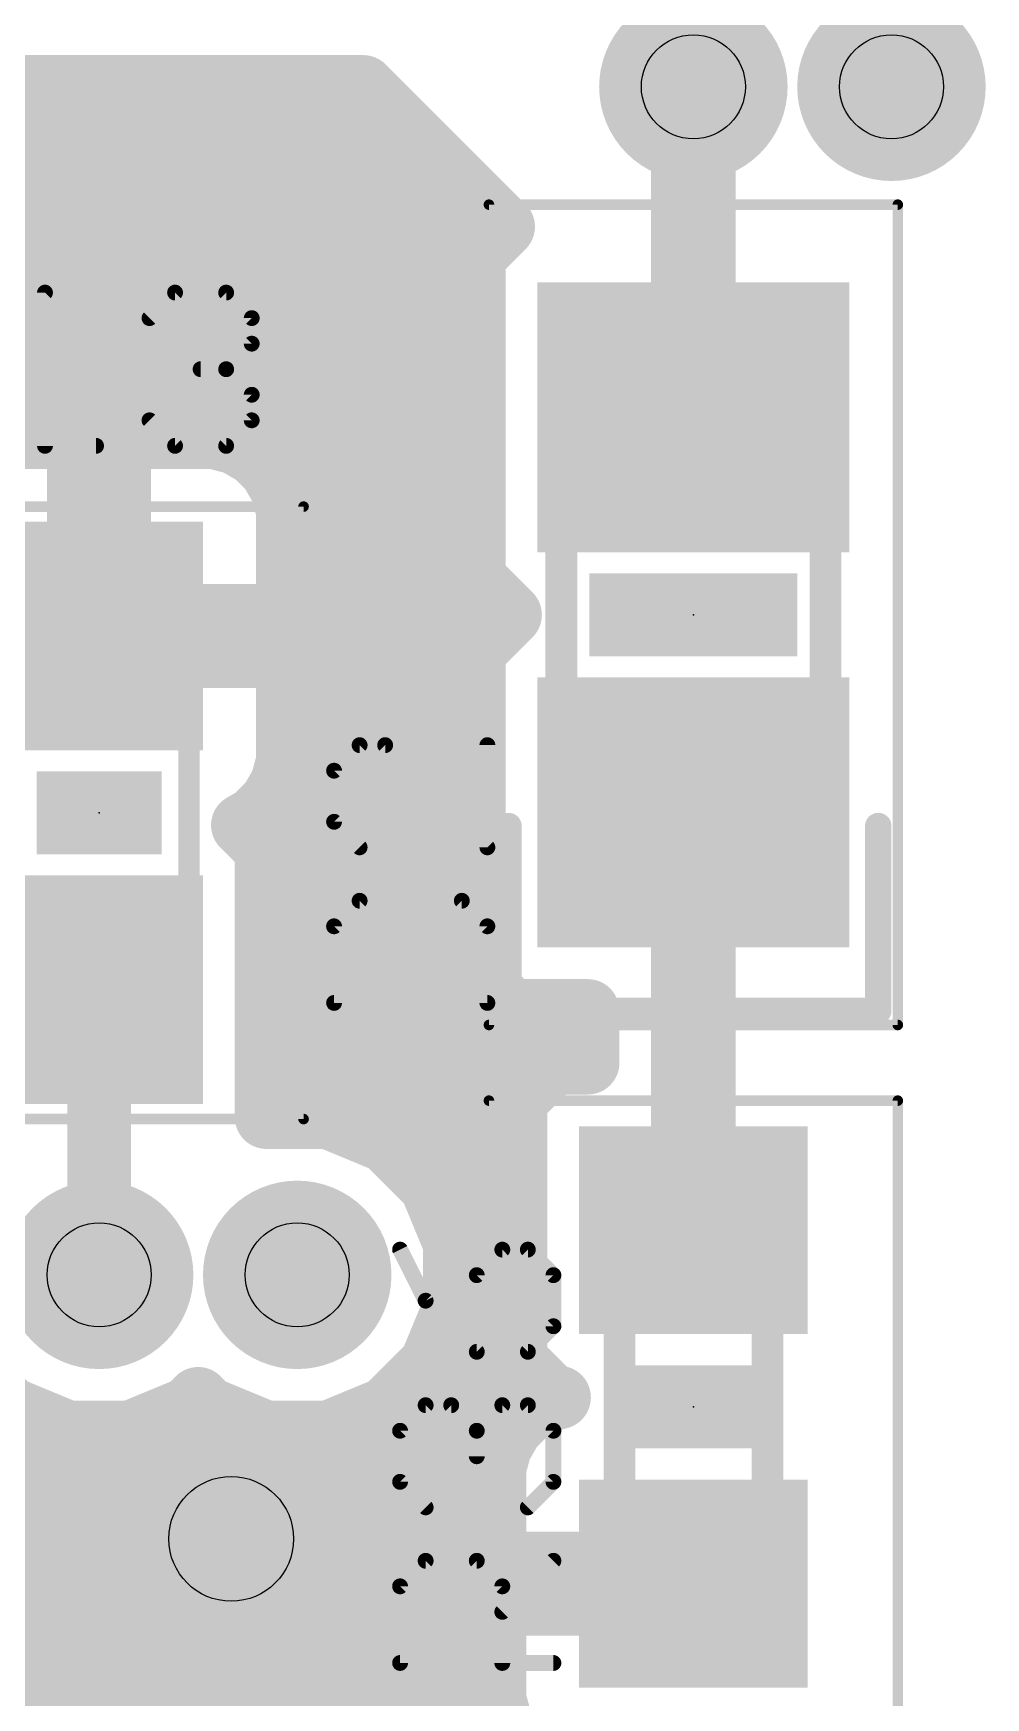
# Model space of a CAD drawing. Extents: x -1 to 68.6, y -1.7 to 63.5.
# Drawn here: x 18.73 to 23.31, y 16.06 to 24.07 of the extents above; entities that cross this region are included whole.
import ezdxf

# ---------------------------------------------------------------- set-up
doc = ezdxf.new("R2010")
doc.units = 0
for name, color, linetype in [('1', 22, 'CONTINUOUS'), ('18', 82, 'CONTINUOUS'), ('21', 253, 'CONTINUOUS'), ('23', 7, 'CONTINUOUS'), ('25', 253, 'CONTINUOUS'), ('31', 253, 'CONTINUOUS'), ('35', 253, 'CONTINUOUS'), ('39', 22, 'CONTINUOUS'), ('44', 253, 'CONTINUOUS'), ('51', 253, 'CONTINUOUS')]:
    doc.layers.add(name, color=color, linetype=linetype)

# ---------------------------------------------------------------- blocks, each defined once
blk = doc.blocks.new('RECT')
blk.add_solid([(-0.5, -0.5), (0.5, -0.5), (-0.5, 0.5), (0.5, 0.5)])
blk = doc.blocks.new('ROUNDV')
at = {"const_width": 0.5}
blk.add_lwpolyline([(0, -0.25, 1), (0, 0.25, 1), (0, -0.25)], format="xyb", dxfattribs=at)
blk = doc.blocks.new('SQUAREV')
blk.add_solid([(-0.5, -0.5), (0.5, -0.5), (-0.5, 0.5), (0.5, 0.5)])

msp = doc.modelspace()

# ---------------------------------------------------------------- linework, layer by layer
at = {"layer": '1'}
for points, const_width in [([(17.2666, 23.8125), (20.32, 23.8125)], 0.3048), ([(20.32, 23.8125), (20.9932, 23.1393)], 0.3048), ([(21.9075, 22.2225), (21.9075, 23.8125)], 0.4064), ([(17.3228, 23.7744), (20.3581, 23.7744)], 0.3048), ([(17.4664, 23.4696), (20.6629, 23.4696)], 0.3048), ([(17.4664, 23.1648), (20.9677, 23.1648)], 0.3048), ([(20.9932, 23.1393), (20.8527, 22.9988)], 0.3048), ([(20.8527, 22.9988), (20.8527, 21.4462)], 0.3048), ([(17.4664, 22.86), (20.8527, 22.86)], 0.3048), ([(17.4664, 22.5552), (20.8527, 22.5552)], 0.3048), ([(17.4068, 22.2504), (20.8527, 22.2504)], 0.3048), ([(18.9524, 22.1264), (18.4965, 22.1264)], 0.3048), ([(18.9524, 21.2676), (18.9524, 22.1264)], 0.3048), ([(19.6035, 22.1264), (19.1476, 22.1264)], 0.3048), ([(19.1476, 22.1264), (19.1476, 21.2676)], 0.3048), ([(19.7069, 22.0987), (19.6035, 22.1264)], 0.3048), ([(19.7995, 22.0452), (19.7069, 22.0987)], 0.3048), ([(19.8752, 21.9695), (19.7995, 22.0452)], 0.3048), ([(18.9524, 21.9456), (19.1476, 21.9456)], 0.3048), ([(19.9287, 21.8769), (19.8752, 21.9695)], 0.3048), ([(19.889, 21.9456), (20.8527, 21.9456)], 0.3048), ([(19.9564, 21.7735), (19.9287, 21.8769)], 0.3048), ([(19.9564, 21.2676), (19.9564, 21.7735)], 0.3048), ([(18.9524, 21.6408), (19.1476, 21.6408)], 0.3048), ([(19.9564, 21.6408), (20.8527, 21.6408)], 0.3048), ([(20.8527, 21.4462), (21.0265, 21.2725)], 0.3048), ([(18.9524, 21.336), (19.1476, 21.336)], 0.3048), ([(19.9564, 21.336), (20.9629, 21.336)], 0.3048), ([(18.1436, 21.2676), (18.9524, 21.2676)], 0.3048), ([(19.1476, 21.2676), (18.9524, 21.2676)], 0.3048), ([(18.9524, 21.2676), (18.9524, 21.0724)], 0.3048), ([(19.1476, 21.0724), (19.1476, 21.2676)], 0.3048), ([(19.1476, 21.2676), (19.9564, 21.2676)], 0.3048), ([(21.0265, 21.2725), (20.8527, 21.0988)], 0.3048), ([(18.9524, 21.0724), (18.1436, 21.0724)], 0.3048), ([(19.9564, 21.0724), (19.1476, 21.0724)], 0.3048), ([(19.9564, 20.5665), (19.9564, 21.0724)], 0.3048), ([(20.8527, 21.0988), (20.8527, 19.5462)], 0.3048), ([(19.9564, 21.0312), (20.8527, 21.0312)], 0.3048), ([(19.9564, 20.7264), (20.8527, 20.7264)], 0.3048), ([(19.9287, 20.4631), (19.9564, 20.5665)], 0.3048), ([(19.8752, 20.3705), (19.9287, 20.4631)], 0.3048), ([(19.7995, 20.2948), (19.8752, 20.3705)], 0.3048), ([(19.9047, 20.4216), (20.8527, 20.4216)], 0.3048), ([(21.9075, 18.3125), (21.9075, 20.3225)], 0.4064), ([(19.7404, 20.2607), (19.7995, 20.2948)], 0.3048), ([(19.8548, 20.1463), (19.7404, 20.2607)], 0.3048), ([(19.8548, 18.8555), (19.8548, 20.1463)], 0.3048), ([(19.8548, 20.1168), (20.8527, 20.1168)], 0.3048), ([(19.8548, 19.812), (20.8527, 19.812)], 0.3048), ([(20.8527, 19.5462), (21.0312, 19.3677)], 0.3048), ([(19.05, 19.47), (19.05, 18.0975)], 0.3048), ([(19.8548, 19.5072), (20.8917, 19.5072)], 0.3048), ([(21.0312, 19.3677), (21.3995, 19.3677)], 0.3048), ([(21.3995, 19.3677), (21.3995, 19.1173)], 0.3048), ([(19.8548, 19.2024), (21.3995, 19.2024)], 0.3048), ([(21.2312, 19.1173), (21.0527, 18.9388)], 0.3048), ([(21.3995, 19.1173), (21.2312, 19.1173)], 0.3048), ([(21.0527, 18.9388), (21.0527, 17.6862)], 0.3048), ([(19.8548, 18.8976), (21.0527, 18.8976)], 0.3048), ([(20.1533, 18.8555), (19.8548, 18.8555)], 0.3048), ([(20.4319, 18.7401), (20.1533, 18.8555)], 0.3048), ([(20.6451, 18.5269), (20.4319, 18.7401)], 0.3048), ([(20.5792, 18.5928), (21.0527, 18.5928)], 0.3048), ([(20.7605, 18.2483), (20.6451, 18.5269)], 0.3048), ([(20.744, 18.288), (21.0527, 18.288)], 0.3048), ([(20.7605, 17.9467), (20.7605, 18.2483)], 0.3048), ([(20.6451, 17.6681), (20.7605, 17.9467)], 0.3048), ([(20.7605, 17.9832), (21.0527, 17.9832)], 0.3048), ([(18.4074, 17.6681), (18.6206, 17.4549)], 0.3048), ([(20.4319, 17.4549), (20.6451, 17.6681)], 0.3048), ([(20.6494, 17.6784), (21.0605, 17.6784)], 0.3048), ([(21.0527, 17.6862), (21.2312, 17.5077)], 0.3048), ([(19.4794, 17.4549), (19.5262, 17.5018)], 0.3048), ([(19.5262, 17.5018), (19.5731, 17.4549)], 0.3048), ([(21.2006, 17.4912), (21.108, 17.4377)], 0.3048), ([(21.2622, 17.5077), (21.2006, 17.4912)], 0.3048), ([(21.2312, 17.5077), (21.2622, 17.5077)], 0.3048), ([(18.6206, 17.4549), (18.8992, 17.3395)], 0.3048), ([(19.2008, 17.3395), (19.4794, 17.4549)], 0.3048), ([(19.5731, 17.4549), (19.8517, 17.3395)], 0.3048), ([(20.1533, 17.3395), (20.4319, 17.4549)], 0.3048), ([(21.108, 17.4377), (21.0323, 17.362)], 0.3048), ([(17.6956, 17.3736), (18.8169, 17.3736)], 0.3048), ([(18.8992, 17.3395), (19.2008, 17.3395)], 0.3048), ([(19.2831, 17.3736), (19.7694, 17.3736)], 0.3048), ([(19.8517, 17.3395), (20.1533, 17.3395)], 0.3048), ([(20.2356, 17.3736), (21.0439, 17.3736)], 0.3048), ([(21.0323, 17.362), (20.9788, 17.2694)], 0.3048), ([(20.9788, 17.2694), (20.9511, 17.166)], 0.3048), ([(20.9511, 17.166), (20.9511, 16.7101)], 0.3048), ([(15.1714, 17.0688), (20.9511, 17.0688)], 0.3048), ([(15.1714, 16.764), (20.9511, 16.764)], 0.3048), ([(20.9511, 16.7101), (21.8099, 16.7101)], 0.3048), ([(21.8099, 16.7101), (21.8099, 16.5149)], 0.3048), ([(21.8099, 16.5149), (20.9511, 16.5149)], 0.3048), ([(20.9511, 16.5149), (20.9511, 16.059)], 0.3048), ([(15.1385, 16.4592), (20.9511, 16.4592)], 0.3048), ([(6.3638, 16.1544), (20.9511, 16.1544)], 0.3048), ([(20.9511, 16.059), (20.9788, 15.9556)], 0.3048), ([(20.9788, 15.9556), (21.0323, 15.863)], 0.3048)]:
    msp.add_lwpolyline(points, dxfattribs=dict(at, const_width=const_width))
for points, const_width in [([(20.3739, 23.8664, 1), (20.2661, 23.7586)], 0.1524), ([(20.32, 23.7363, 1), (20.32, 23.8887)], 0.1524), ([(22.0091, 23.8125, 1), (21.8059, 23.8125)], 0.2032), ([(20.3581, 23.6982, 1), (20.3581, 23.8506)], 0.1524), ([(20.6629, 23.3934, 1), (20.6629, 23.5458)], 0.1524), ([(20.9677, 23.0886, 1), (20.9677, 23.241)], 0.1524), ([(21.0471, 23.0854, 1), (20.9393, 23.1932)], 0.1524), ([(20.9393, 23.0854, 1), (21.0471, 23.1932)], 0.1524), ([(20.9289, 22.9988, 1), (20.7765, 22.9988)], 0.1524), ([(20.7988, 23.0526, 1), (20.9066, 22.9449)], 0.1524), ([(20.8527, 22.7838, 1), (20.8527, 22.9362)], 0.1524), ([(20.8527, 22.479, 1), (20.8527, 22.6314)], 0.1524), ([(20.8527, 22.1742, 1), (20.8527, 22.3266)], 0.1524), ([(19.0286, 22.1264, 1), (18.8762, 22.1264)], 0.1524), ([(18.9524, 22.0502, 1), (18.9524, 22.2026)], 0.1524), ([(19.1476, 22.2026, 1), (19.1476, 22.0502)], 0.1524), ([(19.2238, 22.1264, 1), (19.0714, 22.1264)], 0.1524), ([(19.6232, 22.2, 1), (19.5838, 22.0528)], 0.1524), ([(19.6035, 22.0502, 1), (19.6035, 22.2026)], 0.1524), ([(21.8059, 22.2225, 1), (22.0091, 22.2225)], 0.2032), ([(19.745, 22.1647, 1), (19.6688, 22.0327)], 0.1524), ([(19.6871, 22.0251, 1), (19.7266, 22.1723)], 0.1524), ([(19.8534, 22.0991, 1), (19.7457, 21.9913)], 0.1524), ([(19.7614, 21.9792, 1), (19.8376, 22.1112)], 0.1524), ([(18.9524, 22.0218, 1), (18.9524, 21.8694)], 0.1524), ([(19.1476, 21.8694, 1), (19.1476, 22.0218)], 0.1524), ([(19.9412, 22.0076, 1), (19.8092, 21.9314)], 0.1524), ([(19.889, 22.0218, 1), (19.889, 21.8694)], 0.1524), ([(19.8213, 21.9157, 1), (19.9291, 22.0234)], 0.1524), ([(20.8527, 21.8694, 1), (20.8527, 22.0218)], 0.1524), ([(20.0023, 21.8966, 1), (19.8551, 21.8571)], 0.1524), ([(19.8627, 21.8388, 1), (19.9947, 21.915)], 0.1524), ([(20.0326, 21.7735, 1), (19.8802, 21.7735)], 0.1524), ([(19.8828, 21.7538, 1), (20.03, 21.7932)], 0.1524), ([(18.9524, 21.717, 1), (18.9524, 21.5646)], 0.1524), ([(19.1476, 21.5646, 1), (19.1476, 21.717)], 0.1524), ([(19.9564, 21.717, 1), (19.9564, 21.5646)], 0.1524), ([(20.8527, 21.5646, 1), (20.8527, 21.717)], 0.1524), ([(20.9066, 21.5001, 1), (20.7988, 21.3924)], 0.1524), ([(18.9524, 21.4122, 1), (18.9524, 21.2598)], 0.1524), ([(19.1476, 21.2598, 1), (19.1476, 21.4122)], 0.1524), ([(19.9564, 21.4122, 1), (19.9564, 21.2598)], 0.1524), ([(20.7765, 21.4462, 1), (20.9289, 21.4462)], 0.1524), ([(20.9629, 21.2598, 1), (20.9629, 21.4122)], 0.1524), ([(18.9524, 21.3438, 1), (18.9524, 21.1914)], 0.1524), ([(19.0286, 21.2676, 1), (18.8762, 21.2676)], 0.1524), ([(18.9524, 21.1914, 1), (18.9524, 21.3438)], 0.1524), ([(19.2238, 21.2676, 1), (19.0714, 21.2676)], 0.1524), ([(19.1476, 21.3438, 1), (19.1476, 21.1914)], 0.1524), ([(19.1476, 21.1914, 1), (19.1476, 21.3438)], 0.1524), ([(19.9564, 21.1914, 1), (19.9564, 21.3438)], 0.1524), ([(21.0803, 21.2186, 1), (20.9726, 21.3264)], 0.1524), ([(20.9726, 21.2186, 1), (21.0803, 21.3264)], 0.1524), ([(18.8762, 21.2676, 1), (19.0286, 21.2676)], 0.1524), ([(19.0714, 21.2676, 1), (19.2238, 21.2676)], 0.1524), ([(19.8802, 21.2676, 1), (20.0326, 21.2676)], 0.1524), ([(18.9524, 20.9962, 1), (18.9524, 21.1486)], 0.1524), ([(19.1476, 21.1486, 1), (19.1476, 20.9962)], 0.1524), ([(20.0326, 21.0724, 1), (19.8802, 21.0724)], 0.1524), ([(19.9564, 20.9962, 1), (19.9564, 21.1486)], 0.1524), ([(20.9289, 21.0988, 1), (20.7765, 21.0988)], 0.1524), ([(20.7988, 21.1526, 1), (20.9066, 21.0449)], 0.1524), ([(18.8762, 21.0724, 1), (19.0286, 21.0724)], 0.1524), ([(19.0714, 21.0724, 1), (19.2238, 21.0724)], 0.1524), ([(19.9564, 21.1074, 1), (19.9564, 20.955)], 0.1524), ([(20.8527, 20.955, 1), (20.8527, 21.1074)], 0.1524), ([(19.9564, 20.8026, 1), (19.9564, 20.6502)], 0.1524), ([(20.8527, 20.6502, 1), (20.8527, 20.8026)], 0.1524), ([(20.03, 20.5468, 1), (19.8828, 20.5862)], 0.1524), ([(19.9947, 20.425, 1), (19.8627, 20.5012)], 0.1524), ([(19.8802, 20.5665, 1), (20.0326, 20.5665)], 0.1524), ([(19.9291, 20.3166, 1), (19.8213, 20.4243)], 0.1524), ([(19.9047, 20.4978, 1), (19.9047, 20.3454)], 0.1524), ([(19.8551, 20.4829, 1), (20.0023, 20.4434)], 0.1524), ([(20.8527, 20.3454, 1), (20.8527, 20.4978)], 0.1524), ([(22.0091, 20.3225, 1), (21.8059, 20.3225)], 0.2032), ([(19.7457, 20.3487, 1), (19.8534, 20.2409)], 0.1524), ([(19.8376, 20.2288, 1), (19.7614, 20.3608)], 0.1524), ([(19.8092, 20.4086, 1), (19.9412, 20.3324)], 0.1524), ([(19.7943, 20.3145, 1), (19.6865, 20.2068)], 0.1524), ([(19.7023, 20.3266, 1), (19.7785, 20.1947)], 0.1524), ([(19.931, 20.1463, 1), (19.7786, 20.1463)], 0.1524), ([(19.8548, 20.193, 1), (19.8548, 20.0406)], 0.1524), ([(19.8009, 20.0924, 1), (19.9087, 20.2001)], 0.1524), ([(20.8527, 20.0406, 1), (20.8527, 20.193)], 0.1524), ([(19.8548, 19.8882, 1), (19.8548, 19.7358)], 0.1524), ([(20.8527, 19.7358, 1), (20.8527, 19.8882)], 0.1524), ([(20.9066, 19.6001, 1), (20.7988, 19.4924)], 0.1524), ([(19.1262, 19.47, 1), (18.9738, 19.47)], 0.1524), ([(19.8548, 19.5834, 1), (19.8548, 19.431)], 0.1524), ([(20.7765, 19.5462, 1), (20.9289, 19.5462)], 0.1524), ([(20.8917, 19.431, 1), (20.8917, 19.5834)], 0.1524), ([(21.0312, 19.4439, 1), (21.0312, 19.2915)], 0.1524), ([(20.9774, 19.3138, 1), (21.0851, 19.4216)], 0.1524), ([(21.4757, 19.3677, 1), (21.3233, 19.3677)], 0.1524), ([(21.3995, 19.2915, 1), (21.3995, 19.4439)], 0.1524), ([(19.8548, 19.2786, 1), (19.8548, 19.1262)], 0.1524), ([(21.3995, 19.1262, 1), (21.3995, 19.2786)], 0.1524), ([(21.2312, 19.1935, 1), (21.2312, 19.0411)], 0.1524), ([(21.2851, 19.0634, 1), (21.1774, 19.1712)], 0.1524), ([(21.3995, 19.0411, 1), (21.3995, 19.1935)], 0.1524), ([(21.3233, 19.1173, 1), (21.4757, 19.1173)], 0.1524), ([(21.1289, 18.9388, 1), (20.9765, 18.9388)], 0.1524), ([(20.9988, 18.9926, 1), (21.1066, 18.8849)], 0.1524), ([(19.8548, 18.9738, 1), (19.8548, 18.8214)], 0.1524), ([(19.8548, 18.9317, 1), (19.8548, 18.7793)], 0.1524), ([(20.1824, 18.9259, 1), (20.1241, 18.7851)], 0.1524), ([(20.1533, 18.7793, 1), (20.1533, 18.9317)], 0.1524), ([(21.0527, 18.8214, 1), (21.0527, 18.9738)], 0.1524), ([(19.7786, 18.8555, 1), (19.931, 18.8555)], 0.1524), ([(20.4858, 18.794, 1), (20.378, 18.6862)], 0.1524), ([(20.4027, 18.6697, 1), (20.461, 18.8105)], 0.1524), ([(20.5792, 18.669, 1), (20.5792, 18.5166)], 0.1524), ([(21.0527, 18.5166, 1), (21.0527, 18.669)], 0.1524), ([(20.7155, 18.556, 1), (20.5747, 18.4977)], 0.1524), ([(20.5912, 18.473, 1), (20.699, 18.5808)], 0.1524), ([(20.744, 18.3642, 1), (20.744, 18.2118)], 0.1524), ([(21.0527, 18.2118, 1), (21.0527, 18.3642)], 0.1524), ([(20.8367, 18.2483, 1), (20.6843, 18.2483)], 0.1524), ([(20.6901, 18.2191, 1), (20.8309, 18.2774)], 0.1524), ([(21.8059, 18.3125, 1), (22.0091, 18.3125)], 0.2032), ([(18.9738, 18.0975, 1), (19.1262, 18.0975)], 0.1524), ([(20.7605, 18.0594, 1), (20.7605, 17.907)], 0.1524), ([(20.8309, 17.9176, 1), (20.6901, 17.9759)], 0.1524), ([(21.0527, 17.907, 1), (21.0527, 18.0594)], 0.1524), ([(20.6843, 17.9467, 1), (20.8367, 17.9467)], 0.1524), ([(20.6494, 17.7546, 1), (20.6494, 17.6022)], 0.1524), ([(20.699, 17.6142, 1), (20.5912, 17.722)], 0.1524), ([(21.1066, 17.7401, 1), (20.9988, 17.6324)], 0.1524), ([(21.0605, 17.6022, 1), (21.0605, 17.7546)], 0.1524), ([(20.5747, 17.6973, 1), (20.7155, 17.639)], 0.1524), ([(20.9765, 17.6862, 1), (21.1289, 17.6862)], 0.1524), ([(19.5801, 17.5557, 1), (19.4724, 17.4479)], 0.1524), ([(19.5801, 17.4479, 1), (19.4724, 17.5557)], 0.1524), ([(21.1809, 17.5648, 1), (21.2204, 17.4176)], 0.1524), ([(21.2312, 17.5839, 1), (21.2312, 17.4315)], 0.1524), ([(21.2387, 17.4252, 1), (21.1625, 17.5572)], 0.1524), ([(21.1774, 17.4538, 1), (21.2851, 17.5616)], 0.1524), ([(21.2819, 17.4341, 1), (21.2425, 17.5813)], 0.1524), ([(21.2622, 17.4315, 1), (21.2622, 17.5839)], 0.1524), ([(18.5667, 17.401, 1), (18.6745, 17.5088)], 0.1524), ([(19.4255, 17.5088, 1), (19.5333, 17.401)], 0.1524), ([(19.5085, 17.3845, 1), (19.4502, 17.5253)], 0.1524), ([(19.6023, 17.5253, 1), (19.544, 17.3845)], 0.1524), ([(19.5192, 17.401, 1), (19.627, 17.5088)], 0.1524), ([(20.378, 17.5088, 1), (20.4858, 17.401)], 0.1524), ([(20.461, 17.3845, 1), (20.4027, 17.5253)], 0.1524), ([(21.0699, 17.5037, 1), (21.1461, 17.3717)], 0.1524), ([(21.1618, 17.3838, 1), (21.0541, 17.4916)], 0.1524), ([(18.8169, 17.2974, 1), (18.8169, 17.4498)], 0.1524), ([(18.8992, 17.4157, 1), (18.8992, 17.2633)], 0.1524), ([(18.8701, 17.2691, 1), (18.9284, 17.4099)], 0.1524), ([(19.1716, 17.4099, 1), (19.2299, 17.2691)], 0.1524), ([(19.2008, 17.2633, 1), (19.2008, 17.4157)], 0.1524), ([(19.2831, 17.4498, 1), (19.2831, 17.2974)], 0.1524), ([(19.7694, 17.2974, 1), (19.7694, 17.4498)], 0.1524), ([(19.8517, 17.4157, 1), (19.8517, 17.2633)], 0.1524), ([(19.8226, 17.2691, 1), (19.8809, 17.4099)], 0.1524), ([(20.1241, 17.4099, 1), (20.1824, 17.2691)], 0.1524), ([(20.1533, 17.2633, 1), (20.1533, 17.4157)], 0.1524), ([(20.2356, 17.4498, 1), (20.2356, 17.2974)], 0.1524), ([(20.9784, 17.4159, 1), (21.0862, 17.3082)], 0.1524), ([(21.0983, 17.3239, 1), (20.9663, 17.4001)], 0.1524), ([(21.0439, 17.2974, 1), (21.0439, 17.4498)], 0.1524), ([(20.9128, 17.3075, 1), (21.0448, 17.2313)], 0.1524), ([(21.0524, 17.2496, 1), (20.9052, 17.2891)], 0.1524), ([(21.0273, 17.166, 1), (20.8749, 17.166)], 0.1524), ([(20.8775, 17.1857, 1), (21.0247, 17.1463)], 0.1524), ([(20.9511, 16.9926, 1), (20.9511, 17.145)], 0.1524), ([(20.9511, 16.6878, 1), (20.9511, 16.8402)], 0.1524), ([(20.9511, 16.7863, 1), (20.9511, 16.6339)], 0.1524), ([(21.8861, 16.7101, 1), (21.7337, 16.7101)], 0.1524), ([(21.8099, 16.6339, 1), (21.8099, 16.7863)], 0.1524), ([(20.8749, 16.7101, 1), (21.0273, 16.7101)], 0.1524), ([(20.9511, 16.5911, 1), (20.9511, 16.4387)], 0.1524), ([(21.0273, 16.5149, 1), (20.8749, 16.5149)], 0.1524), ([(21.8099, 16.4387, 1), (21.8099, 16.5911)], 0.1524), ([(20.9511, 16.383, 1), (20.9511, 16.5354)], 0.1524), ([(21.7337, 16.5149, 1), (21.8861, 16.5149)], 0.1524), ([(20.9511, 16.0782, 1), (20.9511, 16.2306)], 0.1524), ([(21.0247, 16.0787, 1), (20.8775, 16.0393)], 0.1524), ([(20.8749, 16.059, 1), (21.0273, 16.059)], 0.1524), ([(21.0448, 15.9937, 1), (20.9128, 15.9175)], 0.1524)]:
    msp.add_lwpolyline(points, format="xyb", dxfattribs=dict(at, const_width=const_width))
at = {"layer": '21', "const_width": 0.127}
for points in [[(21.0185, 20.2565), (21.0185, 19.3675)], [(22.7965, 19.3675), (22.7965, 20.2565)], [(21.0185, 19.3675), (22.7965, 19.3675)]]:
    msp.add_lwpolyline(points, dxfattribs=at)
at = {"layer": '21', "const_width": 0.0635}
for points in [[(21.0502, 20.2565, 1), (20.9868, 20.2565)], [(22.8283, 20.2565, 1), (22.7648, 20.2565)], [(21.0185, 19.3992, 1), (21.0185, 19.3358)], [(20.9868, 19.3675, 1), (21.0502, 19.3675)], [(22.7648, 19.3675, 1), (22.8283, 19.3675)], [(22.7965, 19.3358, 1), (22.7965, 19.3992)]]:
    msp.add_lwpolyline(points, format="xyb", dxfattribs=at)
at = {"layer": '23'}
for p in [(21.9075, 21.2725), (19.05, 20.32), (21.9075, 17.4625)]:
    msp.add_point(p, dxfattribs=at)
at = {"layer": '25', "const_width": 0.0762}
for points in [[(18.5438, 22.5768), (18.7895, 22.8225)], [(18.7895, 22.8225), (18.7895, 22.0853)], [(19.2922, 22.6997), (19.4151, 22.8225)], [(19.4151, 22.8225), (19.6608, 22.8225)], [(19.6608, 22.8225), (19.7837, 22.6997)], [(19.7837, 22.6997), (19.7837, 22.5768)], [(19.7837, 22.5768), (19.6608, 22.4539)], [(19.6608, 22.4539), (19.5379, 22.4539)], [(19.6608, 22.4539), (19.7837, 22.331)], [(19.7837, 22.331), (19.7837, 22.2082)], [(19.4151, 22.0853), (19.2922, 22.2082)], [(19.7837, 22.2082), (19.6608, 22.0853)], [(18.5438, 22.0853), (19.0353, 22.0853)], [(19.6608, 22.0853), (19.4151, 22.0853)], [(20.3025, 20.6455), (20.1797, 20.5226)], [(20.4254, 20.6455), (20.3025, 20.6455)], [(20.9169, 20.154), (20.4254, 20.6455)], [(20.9169, 20.6455), (20.9169, 20.154)], [(20.1797, 20.5226), (20.1797, 20.2769)], [(20.1797, 20.2769), (20.3025, 20.154)], [(20.3025, 19.8971), (20.1797, 19.7742)], [(20.794, 19.8971), (20.3025, 19.8971)], [(20.9169, 19.7742), (20.794, 19.8971)], [(20.1797, 19.7742), (20.1797, 19.4056)], [(20.9169, 19.4056), (20.9169, 19.7742)], [(20.1797, 19.4056), (20.9169, 19.4056)], [(20.4972, 18.2189), (20.62, 17.9732)], [(20.9887, 18.2189), (20.8658, 18.096)], [(21.1115, 18.2189), (20.9887, 18.2189)], [(21.2344, 18.096), (21.1115, 18.2189)], [(20.8658, 18.096), (20.8658, 17.7274)], [(21.2344, 17.8503), (21.2344, 18.096)], [(20.62, 17.9732), (20.8658, 17.7274)], [(21.1115, 17.7274), (21.2344, 17.8503)], [(20.8658, 17.7274), (21.1115, 17.7274)], [(20.4972, 17.3476), (20.62, 17.4705)], [(20.62, 17.4705), (20.7429, 17.4705)], [(20.7429, 17.4705), (20.8658, 17.3476)], [(20.8658, 17.3476), (20.9887, 17.4705)], [(20.9887, 17.4705), (21.1115, 17.4705)], [(21.1115, 17.4705), (21.2344, 17.3476)], [(20.4972, 17.1019), (20.4972, 17.3476)], [(20.8658, 17.3476), (20.8658, 17.2248)], [(21.2344, 17.3476), (21.2344, 17.1019)], [(20.62, 16.979), (20.4972, 17.1019)], [(21.2344, 17.1019), (21.1115, 16.979)], [(20.4972, 16.5992), (20.62, 16.7221)], [(20.62, 16.7221), (20.8658, 16.7221)], [(20.8658, 16.7221), (20.9887, 16.5992)], [(20.9887, 16.4763), (21.2344, 16.7221)], [(20.4972, 16.2306), (20.4972, 16.5992)], [(20.9887, 16.5992), (20.9887, 16.2306)], [(21.2344, 16.2306), (20.4972, 16.2306)]]:
    msp.add_lwpolyline(points, dxfattribs=at)
at = {"layer": '25', "const_width": 0.0381}
for points in [[(18.8086, 22.8225, 1), (18.7705, 22.8225)], [(18.803, 22.8091, 1), (18.776, 22.836)], [(19.4151, 22.8416, 1), (19.4151, 22.8035)], [(19.4285, 22.8091, 1), (19.4016, 22.836)], [(19.6743, 22.836, 1), (19.6473, 22.8091)], [(19.6608, 22.8035, 1), (19.6608, 22.8416)], [(19.2787, 22.7131, 1), (19.3057, 22.6862)], [(19.8027, 22.6997, 1), (19.7646, 22.6997)], [(19.7702, 22.6862, 1), (19.7971, 22.7131)], [(19.7646, 22.5768, 1), (19.8027, 22.5768)], [(19.7971, 22.5633, 1), (19.7702, 22.5903)], [(19.5379, 22.473, 1), (19.5379, 22.4349)], [(19.6743, 22.4674, 1), (19.6473, 22.4404)], [(19.6473, 22.4674, 1), (19.6743, 22.4404)], [(19.6608, 22.4349, 1), (19.6608, 22.473)], [(19.8027, 22.331, 1), (19.7646, 22.331)], [(19.7702, 22.3176, 1), (19.7971, 22.3445)], [(19.3057, 22.2216, 1), (19.2787, 22.1947)], [(19.7646, 22.2082, 1), (19.8027, 22.2082)], [(19.7971, 22.1947, 1), (19.7702, 22.2216)], [(18.7705, 22.0853, 1), (18.8086, 22.0853)], [(19.0353, 22.0663, 1), (19.0353, 22.1044)], [(19.4151, 22.1044, 1), (19.4151, 22.0663)], [(19.4016, 22.0718, 1), (19.4285, 22.0988)], [(19.6473, 22.0988, 1), (19.6743, 22.0718)], [(19.6608, 22.0663, 1), (19.6608, 22.1044)], [(20.3025, 20.6646, 1), (20.3025, 20.6265)], [(20.316, 20.632, 1), (20.2891, 20.659)], [(20.4389, 20.659, 1), (20.4119, 20.632)], [(20.4254, 20.6265, 1), (20.4254, 20.6646)], [(20.936, 20.6455, 1), (20.8979, 20.6455)], [(20.1987, 20.5226, 1), (20.1606, 20.5226)], [(20.1662, 20.5361, 1), (20.1931, 20.5092)], [(20.1931, 20.2904, 1), (20.1662, 20.2634)], [(20.1606, 20.2769, 1), (20.1987, 20.2769)], [(20.2891, 20.1405, 1), (20.316, 20.1675)], [(20.9034, 20.1405, 1), (20.9304, 20.1675)], [(20.8979, 20.154, 1), (20.936, 20.154)], [(20.3025, 19.9161, 1), (20.3025, 19.878)], [(20.316, 19.8836, 1), (20.2891, 19.9106)], [(20.8075, 19.9106, 1), (20.7806, 19.8836)], [(20.794, 19.878, 1), (20.794, 19.9161)], [(20.1987, 19.7742, 1), (20.1606, 19.7742)], [(20.1662, 19.7877, 1), (20.1931, 19.7607)], [(20.936, 19.7742, 1), (20.8979, 19.7742)], [(20.9034, 19.7607, 1), (20.9304, 19.7877)], [(20.1606, 19.4056, 1), (20.1987, 19.4056)], [(20.1797, 19.4246, 1), (20.1797, 19.3865)], [(20.8979, 19.4056, 1), (20.936, 19.4056)], [(20.9169, 19.3865, 1), (20.9169, 19.4246)], [(20.5142, 18.2274, 1), (20.4801, 18.2104)], [(20.9887, 18.238, 1), (20.9887, 18.1999)], [(21.0021, 18.2054, 1), (20.9752, 18.2324)], [(21.125, 18.2324, 1), (21.0981, 18.2054)], [(21.1115, 18.1999, 1), (21.1115, 18.238)], [(20.8848, 18.096, 1), (20.8467, 18.096)], [(20.8523, 18.1095, 1), (20.8793, 18.0826)], [(21.2535, 18.096, 1), (21.2154, 18.096)], [(21.2209, 18.0826, 1), (21.2479, 18.1095)], [(20.6335, 17.9866, 1), (20.6066, 17.9597)], [(20.603, 17.9647, 1), (20.6371, 17.9817)], [(21.2154, 17.8503, 1), (21.2535, 17.8503)], [(21.2479, 17.8368, 1), (21.2209, 17.8638)], [(20.8467, 17.7274, 1), (20.8848, 17.7274)], [(20.8658, 17.7465, 1), (20.8658, 17.7084)], [(20.8523, 17.714, 1), (20.8793, 17.7409)], [(21.0981, 17.7409, 1), (21.125, 17.714)], [(21.1115, 17.7084, 1), (21.1115, 17.7465)], [(20.62, 17.4896, 1), (20.62, 17.4515)], [(20.6335, 17.457, 1), (20.6066, 17.484)], [(20.7564, 17.484, 1), (20.7294, 17.457)], [(20.7429, 17.4515, 1), (20.7429, 17.4896)], [(20.9887, 17.4896, 1), (20.9887, 17.4515)], [(21.0021, 17.457, 1), (20.9752, 17.484)], [(21.125, 17.484, 1), (21.0981, 17.457)], [(21.1115, 17.4515, 1), (21.1115, 17.4896)], [(20.5162, 17.3476, 1), (20.4781, 17.3476)], [(20.4837, 17.3611, 1), (20.5106, 17.3342)], [(20.8848, 17.3476, 1), (20.8467, 17.3476)], [(20.8523, 17.3611, 1), (20.8793, 17.3342)], [(20.8523, 17.3342, 1), (20.8793, 17.3611)], [(21.2535, 17.3476, 1), (21.2154, 17.3476)], [(21.2209, 17.3342, 1), (21.2479, 17.3611)], [(20.8467, 17.2248, 1), (20.8848, 17.2248)], [(20.5106, 17.1154, 1), (20.4837, 17.0884)], [(21.2479, 17.0884, 1), (21.2209, 17.1154)], [(20.4781, 17.1019, 1), (20.5162, 17.1019)], [(21.2154, 17.1019, 1), (21.2535, 17.1019)], [(20.6066, 16.9655, 1), (20.6335, 16.9925)], [(21.0981, 16.9925, 1), (21.125, 16.9655)], [(20.62, 16.7411, 1), (20.62, 16.703)], [(20.6335, 16.7086, 1), (20.6066, 16.7356)], [(20.8793, 16.7356, 1), (20.8523, 16.7086)], [(20.8658, 16.703, 1), (20.8658, 16.7411)], [(21.2479, 16.7086, 1), (21.2209, 16.7356)], [(20.4837, 16.6127, 1), (20.5106, 16.5857)], [(20.5162, 16.5992, 1), (20.4781, 16.5992)], [(21.0077, 16.5992, 1), (20.9696, 16.5992)], [(20.9752, 16.5857, 1), (21.0021, 16.6127)], [(20.9752, 16.4898, 1), (21.0021, 16.4629)], [(20.4972, 16.2496, 1), (20.4972, 16.2115)], [(21.2344, 16.2115, 1), (21.2344, 16.2496)], [(20.4781, 16.2306, 1), (20.5162, 16.2306)], [(20.9696, 16.2306, 1), (21.0077, 16.2306)]]:
    msp.add_lwpolyline(points, format="xyb", dxfattribs=at)
at = {"layer": '39', "const_width": 0.0508}
for points in [[(20.9245, 19.2995), (20.9245, 23.2455)], [(20.9245, 23.2455), (22.8905, 23.2455)], [(22.8905, 23.2455), (22.8905, 19.2995)], [(18.067, 21.793), (20.033, 21.793)], [(20.033, 21.793), (20.033, 18.847)], [(22.8905, 19.2995), (20.9245, 19.2995)], [(20.9245, 15.9895), (20.9245, 18.9355)], [(20.9245, 18.9355), (22.8905, 18.9355)], [(22.8905, 18.9355), (22.8905, 15.9895)], [(20.033, 18.847), (18.067, 18.847)]]:
    msp.add_lwpolyline(points, dxfattribs=at)
at = {"layer": '39', "const_width": 0.0254}
for points in [[(20.9372, 23.2455, 1), (20.9118, 23.2455)], [(20.9245, 23.2582, 1), (20.9245, 23.2328)], [(22.9032, 23.2455, 1), (22.8778, 23.2455)], [(22.8905, 23.2328, 1), (22.8905, 23.2582)], [(20.0457, 21.793, 1), (20.0203, 21.793)], [(20.033, 21.7803, 1), (20.033, 21.8057)], [(20.9245, 19.3122, 1), (20.9245, 19.2868)], [(20.9118, 19.2995, 1), (20.9372, 19.2995)], [(22.8778, 19.2995, 1), (22.9032, 19.2995)], [(22.8905, 19.2868, 1), (22.8905, 19.3122)], [(20.9372, 18.9355, 1), (20.9118, 18.9355)], [(20.9245, 18.9482, 1), (20.9245, 18.9228)], [(22.9032, 18.9355, 1), (22.8778, 18.9355)], [(22.8905, 18.9228, 1), (22.8905, 18.9482)], [(20.0203, 18.847, 1), (20.0457, 18.847)], [(20.033, 18.8343, 1), (20.033, 18.8597)]]:
    msp.add_lwpolyline(points, format="xyb", dxfattribs=at)
at = {"layer": '44'}
for centre, radius in [((21.9075, 23.8125), 0.25), ((22.86, 23.8125), 0.25), ((19.05, 18.0975), 0.25), ((20.0025, 18.0975), 0.25), ((19.685, 16.8275), 0.3)]:
    msp.add_circle(centre, radius, dxfattribs=at)
at = {"layer": '51'}
for points, const_width in [([(21.2725, 20.8625), (21.2725, 21.6825)], 0.1524), ([(22.5425, 20.8625), (22.5425, 21.6825)], 0.1524), ([(19.482, 20.676), (19.482, 19.964)], 0.1016), ([(21.5515, 17.8945), (21.5515, 17.0305)], 0.1524), ([(22.2635, 17.0305), (22.2635, 17.8945)], 0.1524)]:
    msp.add_lwpolyline(points, dxfattribs=dict(at, const_width=const_width))
for points, const_width in [([(21.3106, 21.6825, 1), (21.2344, 21.6825)], 0.0762), ([(22.5806, 21.6825, 1), (22.5044, 21.6825)], 0.0762), ([(21.2344, 20.8625, 1), (21.3106, 20.8625)], 0.0762), ([(22.5044, 20.8625, 1), (22.5806, 20.8625)], 0.0762), ([(19.5074, 20.676, 1), (19.4566, 20.676)], 0.0508), ([(19.4566, 19.964, 1), (19.5074, 19.964)], 0.0508), ([(21.5896, 17.8945, 1), (21.5134, 17.8945)], 0.0762), ([(22.3016, 17.8945, 1), (22.2254, 17.8945)], 0.0762), ([(21.5134, 17.0305, 1), (21.5896, 17.0305)], 0.0762), ([(22.2254, 17.0305, 1), (22.3016, 17.0305)], 0.0762)]:
    msp.add_lwpolyline(points, format="xyb", dxfattribs=dict(at, const_width=const_width))

# ---------------------------------------------------------------- block references
at = {"layer": '1', "xscale": 1.3, "yscale": 1.5, "rotation": 90}
for p in [(21.9075, 22.2225), (21.9075, 20.3225)]:
    msp.add_blockref('RECT', p, dxfattribs=at)
at = {"layer": '1', "xscale": 1.1, "rotation": 270}
for p in [(19.05, 21.17), (19.05, 19.47)]:
    msp.add_blockref('RECT', p, dxfattribs=at)
at = {"layer": '1', "yscale": 1.1, "rotation": 270}
for p in [(21.9075, 18.3125), (21.9075, 16.6125)]:
    msp.add_blockref('RECT', p, dxfattribs=at)
at = {"layer": '18'}
for name, p, xscale, yscale in [('ROUNDV', (21.9075, 23.8125), 0.9064, 0.9064), ('ROUNDV', (21.9075, 23.8125), 0.9064, 0.9064), ('ROUNDV', (22.86, 23.8125), 0.9064, 0.9064), ('ROUNDV', (22.86, 23.8125), 0.9064, 0.9064), ('ROUNDV', (19.05, 18.0975), 0.9064, 0.9064), ('ROUNDV', (19.05, 18.0975), 0.9064, 0.9064), ('ROUNDV', (20.0025, 18.0975), 0.9064, 0.9064), ('ROUNDV', (20.0025, 18.0975), 0.9064, 0.9064), ('SQUAREV', (18.415, 16.8275), 1.0064, 1.0064), ('SQUAREV', (18.415, 16.8275), 1.0064, 1.0064), ('SQUAREV', (19.685, 16.8275), 1.0064, 1.0064), ('SQUAREV', (19.685, 16.8275), 1.0064, 1.0064)]:
    msp.add_blockref(name, p, dxfattribs=dict(at, xscale=xscale, yscale=yscale))
at = {"layer": '31', "xscale": 1.3, "yscale": 1.5, "rotation": 90}
for p in [(21.9075, 22.2225), (21.9075, 20.3225)]:
    msp.add_blockref('RECT', p, dxfattribs=at)
at = {"layer": '31', "xscale": 1.1, "rotation": 270}
for p in [(19.05, 21.17), (19.05, 19.47)]:
    msp.add_blockref('RECT', p, dxfattribs=at)
at = {"layer": '31', "yscale": 1.1, "rotation": 270}
for p in [(21.9075, 18.3125), (21.9075, 16.6125)]:
    msp.add_blockref('RECT', p, dxfattribs=at)
at = {"layer": '35', "xscale": 0.3998}
for p, yscale, rotation in [((21.9075, 21.2725), 1.0002, 90), ((19.05, 20.32), 0.6, 270), ((21.9075, 17.4625), 0.8002, 270)]:
    msp.add_blockref('RECT', p, dxfattribs=dict(at, yscale=yscale, rotation=rotation))
at = {"layer": '51'}
for p, xscale, yscale, rotation in [((21.906, 22.0039), 0.65, 1.4, 90), ((19.0551, 20.9082), 0.5001, 0.95, 270), ((21.906, 20.5307), 0.65, 1.4, 90), ((19.0551, 19.7398), 0.5001, 0.95, 270), ((21.9075, 18.0975), 0.4064, 0.8636, 270), ((21.9075, 16.8275), 0.4064, 0.8636, 270)]:
    msp.add_blockref('RECT', p, dxfattribs=dict(at, xscale=xscale, yscale=yscale, rotation=rotation))

doc.saveas('drawing.dxf')
